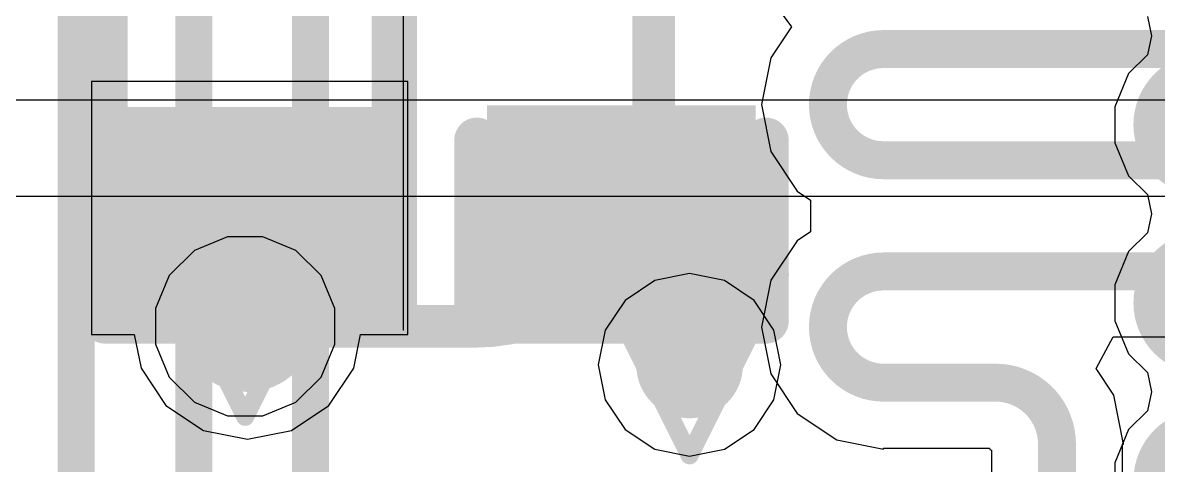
# Model space of a CAD drawing. Header units: inches. Extents: x -6 to 283, y -12 to 154.
# Drawn here: x 50.446 to 53.637, y -5.151 to -3.908 of the extents above; entities that cross this region are included whole.
import ezdxf

# ---------------------------------------------------------------- set-up
doc = ezdxf.new("R2010")
doc.units = ezdxf.units.IN
for name, color, linetype in [('Bottom Layer', 5, 'Continuous'), ('Bottom Solder', 6, 'Continuous'), ('Drill Drawing', 1, 'Continuous'), ('GND-1', 16, 'Continuous'), ('GND-2', 90, 'Continuous'), ('GND-3', 216, 'Continuous'), ('GND-4', 54, 'Continuous'), ('PWR-1', 156, 'Continuous'), ('PWR-2', 130, 'Continuous'), ('Signal L1', 76, 'Continuous'), ('Signal L2', 6, 'Continuous'), ('Top Layer', 1, 'Continuous'), ('Top Overlay', 2, 'Continuous'), ('Top Paste', 8, 'Continuous'), ('Top Solder', 216, 'Continuous'), ('Via Holes', 16, 'Continuous')]:
    doc.layers.add(name, color=color, linetype=linetype)

# ---------------------------------------------------------------- blocks, each defined once
blk = doc.blocks.new('R___0402_1')
at = {"layer": 'Top Layer'}
for points in [[(-0.6985, -0.3175), (-0.6985, 0.3175), (-0.2413, 0.3175), (-0.2413, -0.3175)], [(0.2413, -0.3175), (0.2413, 0.3175), (0.6985, 0.3175), (0.6985, -0.3175)]]:
    blk.add_hatch(color=1, dxfattribs=at).paths.add_polyline_path(points)
at = {"layer": 'Top Paste'}
for points in [[(-0.6985, -0.3175), (-0.6985, 0.3175), (-0.2413, 0.3175), (-0.2413, -0.3175)], [(0.2413, -0.3175), (0.2413, 0.3175), (0.6985, 0.3175), (0.6985, -0.3175)]]:
    blk.add_hatch(color=8, dxfattribs=at).paths.add_polyline_path(points)
at = {"layer": 'Top Solder'}
for points in [[(-0.7535, -0.3725), (-0.7535, 0.3725), (-0.1863, 0.3725), (-0.1863, -0.3725)], [(0.1863, -0.3725), (0.1863, 0.3725), (0.7535, 0.3725), (0.7535, -0.3725)]]:
    blk.add_hatch(color=216, dxfattribs=at).paths.add_polyline_path(points)
at = {"layer": 'Top Overlay'}
for points in [[(-0.7874, 0.4064, 0.127, 0.127, 0), (0.7874, 0.4064, 0.127, 0.127, 0)], [(-0.7874, 0.4064, 0.127, 0.127, 0), (-0.7874, -0.4064, 0.127, 0.127, 0)], [(0.7874, 0.4064, 0.127, 0.127, 0), (0.7874, -0.4064, 0.127, 0.127, 0)], [(-0.7874, -0.4064, 0.127, 0.127, 0), (0.7874, -0.4064, 0.127, 0.127, 0)], [(-0.8128, -0.4318, 0.00323, 0.00323, 0), (0.8128, -0.4318, 0.00323, 0.00323, 0)]]:
    blk.add_lwpolyline(points, format="xyseb", dxfattribs=at)
for points in [[(-0.8191, 0.4064, 0.0635, 0.0635, 1), (-0.7556, 0.4064, 0.0635, 0.0635, 1)], [(-0.8191, 0.4064, 0.0635, 0.0635, 1), (-0.7556, 0.4064, 0.0635, 0.0635, 1)], [(0.7556, 0.4064, 0.0635, 0.0635, 1), (0.8191, 0.4064, 0.0635, 0.0635, 1)], [(0.7556, 0.4064, 0.0635, 0.0635, 1), (0.8191, 0.4064, 0.0635, 0.0635, 1)], [(-0.8191, -0.4064, 0.0635, 0.0635, 1), (-0.7556, -0.4064, 0.0635, 0.0635, 1)], [(-0.8191, -0.4064, 0.0635, 0.0635, 1), (-0.7556, -0.4064, 0.0635, 0.0635, 1)], [(0.7556, -0.4064, 0.0635, 0.0635, 1), (0.8191, -0.4064, 0.0635, 0.0635, 1)], [(0.7556, -0.4064, 0.0635, 0.0635, 1), (0.8191, -0.4064, 0.0635, 0.0635, 1)], [(-0.8136, -0.4318, 0.00161, 0.00161, 1), (-0.812, -0.4318, 0.00161, 0.00161, 1)], [(0.812, -0.4318, 0.00161, 0.00161, 1), (0.8136, -0.4318, 0.00161, 0.00161, 1)]]:
    blk.add_lwpolyline(points, format="xyseb", close=True, dxfattribs=at)
blk = doc.blocks.new('FBGA_153_11_5_13__B_56')
at = {"layer": 'Bottom Solder'}
h = blk.add_hatch(color=6, dxfattribs=at)
edge = h.paths.add_edge_path()
edge.add_arc((-3.25, 0.25), 0.202, 0, 360)
h = blk.add_hatch(color=6, dxfattribs=at)
edge = h.paths.add_edge_path()
edge.add_arc((-3.25, -0.25), 0.202, 0, 360)
h = blk.add_hatch(color=6, dxfattribs=at)
edge = h.paths.add_edge_path()
edge.add_arc((-3.25, -0.75), 0.202, 0, 360)
blk = doc.blocks.new('C___0402_250')
at = {"layer": 'Top Layer'}
for points in [[(-0.6985, -0.3175), (-0.6985, 0.3175), (-0.2413, 0.3175), (-0.2413, -0.3175)], [(0.2413, -0.3175), (0.2413, 0.3175), (0.6985, 0.3175), (0.6985, -0.3175)]]:
    blk.add_hatch(color=1, dxfattribs=at).paths.add_polyline_path(points)
at = {"layer": 'Top Paste'}
for points in [[(-0.6985, -0.3175), (-0.6985, 0.3175), (-0.2413, 0.3175), (-0.2413, -0.3175)], [(0.2413, -0.3175), (0.2413, 0.3175), (0.6985, 0.3175), (0.6985, -0.3175)]]:
    blk.add_hatch(color=8, dxfattribs=at).paths.add_polyline_path(points)
at = {"layer": 'Top Solder'}
for points in [[(-0.7585, -0.3775), (-0.7585, 0.3775), (-0.1813, 0.3775), (-0.1813, -0.3775)], [(0.1813, -0.3775), (0.1813, 0.3775), (0.7585, 0.3775), (0.7585, -0.3775)]]:
    blk.add_hatch(color=216, dxfattribs=at).paths.add_polyline_path(points)
at = {"layer": 'Top Overlay'}
for points in [[(-0.7874, -0.4064, 0.127, 0.127, 0), (-0.7874, 0.4064, 0.127, 0.127, 0)], [(-0.2794, 0.4064, 0.127, 0.127, 0), (-0.7874, 0.4064, 0.127, 0.127, 0)], [(0.7874, 0.4064, 0.127, 0.127, 0), (0.2794, 0.4064, 0.127, 0.127, 0)], [(0.7874, -0.4064, 0.127, 0.127, 0), (0.7874, 0.4064, 0.127, 0.127, 0)], [(-0.2794, -0.4064, 0.127, 0.127, 0), (-0.7874, -0.4064, 0.127, 0.127, 0)], [(0.7874, -0.4064, 0.127, 0.127, 0), (0.2794, -0.4064, 0.127, 0.127, 0)]]:
    blk.add_lwpolyline(points, format="xyseb", dxfattribs=at)
for points in [[(-0.8191, 0.4064, 0.0635, 0.0635, 1), (-0.7556, 0.4064, 0.0635, 0.0635, 1)], [(-0.8191, 0.4064, 0.0635, 0.0635, 1), (-0.7556, 0.4064, 0.0635, 0.0635, 1)], [(-0.3111, 0.4064, 0.0635, 0.0635, 1), (-0.2477, 0.4064, 0.0635, 0.0635, 1)], [(0.2477, 0.4064, 0.0635, 0.0635, 1), (0.3111, 0.4064, 0.0635, 0.0635, 1)], [(0.7556, 0.4064, 0.0635, 0.0635, 1), (0.8191, 0.4064, 0.0635, 0.0635, 1)], [(0.7556, 0.4064, 0.0635, 0.0635, 1), (0.8191, 0.4064, 0.0635, 0.0635, 1)], [(-0.8191, -0.4064, 0.0635, 0.0635, 1), (-0.7556, -0.4064, 0.0635, 0.0635, 1)], [(-0.8191, -0.4064, 0.0635, 0.0635, 1), (-0.7556, -0.4064, 0.0635, 0.0635, 1)], [(-0.3111, -0.4064, 0.0635, 0.0635, 1), (-0.2477, -0.4064, 0.0635, 0.0635, 1)], [(0.2477, -0.4064, 0.0635, 0.0635, 1), (0.3111, -0.4064, 0.0635, 0.0635, 1)], [(0.7556, -0.4064, 0.0635, 0.0635, 1), (0.8191, -0.4064, 0.0635, 0.0635, 1)], [(0.7556, -0.4064, 0.0635, 0.0635, 1), (0.8191, -0.4064, 0.0635, 0.0635, 1)]]:
    blk.add_lwpolyline(points, format="xyseb", close=True, dxfattribs=at)

msp = doc.modelspace()

# ---------------------------------------------------------------- hatches: boundary and pattern name
at = {"layer": 'Bottom Layer'}
h = msp.add_hatch(color=5, dxfattribs=at)
edge = h.paths.add_edge_path()
edge.add_arc((52.3203, -4.8692), 0.15, 0, 360)
at = {"layer": 'GND-1'}
h = msp.add_hatch(color=16, dxfattribs=at)
edge = h.paths.add_edge_path()
edge.add_arc((51.0715, -4.7609), 0.15, 0, 360)
h = msp.add_hatch(color=16, dxfattribs=at)
edge = h.paths.add_edge_path()
edge.add_arc((52.3203, -4.8692), 0.15, 0, 360)
at = {"layer": 'GND-2'}
h = msp.add_hatch(color=90, dxfattribs=at)
edge = h.paths.add_edge_path()
edge.add_arc((52.3203, -4.8692), 0.15, 0, 360)
at = {"layer": 'GND-3'}
h = msp.add_hatch(color=216, dxfattribs=at)
edge = h.paths.add_edge_path()
edge.add_arc((52.3203, -4.8692), 0.15, 0, 360)
at = {"layer": 'GND-4'}
h = msp.add_hatch(color=54, dxfattribs=at)
edge = h.paths.add_edge_path()
edge.add_arc((52.3203, -4.8692), 0.15, 0, 360)
at = {"layer": 'PWR-1'}
h = msp.add_hatch(color=156, dxfattribs=at)
edge = h.paths.add_edge_path()
edge.add_arc((52.3203, -4.8692), 0.15, 0, 360)
at = {"layer": 'PWR-2'}
h = msp.add_hatch(color=130, dxfattribs=at)
edge = h.paths.add_edge_path()
edge.add_arc((52.3203, -4.8692), 0.15, 0, 360)
at = {"layer": 'Signal L1'}
h = msp.add_hatch(color=76, dxfattribs=at)
edge = h.paths.add_edge_path()
edge.add_arc((51.0715, -4.7609), 0.15, 0, 360)
h = msp.add_hatch(color=76, dxfattribs=at)
edge = h.paths.add_edge_path()
edge.add_arc((52.3203, -4.8692), 0.15, 0, 360)
at = {"layer": 'Signal L2'}
h = msp.add_hatch(color=6, dxfattribs=at)
edge = h.paths.add_edge_path()
edge.add_arc((52.3203, -4.8692), 0.15, 0, 360)
at = {"layer": 'Top Layer'}
h = msp.add_hatch(color=1, dxfattribs=at)
edge = h.paths.add_edge_path()
edge.add_arc((51.0715, -4.7609), 0.15, 0, 360)
h = msp.add_hatch(color=1, dxfattribs=at)
edge = h.paths.add_edge_path()
edge.add_arc((52.3203, -4.8692), 0.15, 0, 360)
at = {"layer": 'Via Holes'}
h = msp.add_hatch(color=7, dxfattribs=at)
edge = h.paths.add_edge_path()
edge.add_arc((51.0715, -4.7609), 0.075, 0, 360)
h = msp.add_hatch(color=7, dxfattribs=at)
edge = h.paths.add_edge_path()
edge.add_arc((52.3203, -4.8692), 0.075, 0, 360)

# ---------------------------------------------------------------- linework, layer by layer
at = {"layer": 'Bottom Layer'}
for p, q in [((53.6064, -3.8907), (53.6179, -3.9444)), ((53.6179, -3.9444), (53.6064, -3.998)), ((53.6064, -3.998), (53.5539, -4.0505)), ((53.5539, -4.0505), (53.5153, -4.1438)), ((53.5153, -4.1438), (53.5153, -4.2449)), ((53.5153, -4.2449), (53.5539, -4.3382)), ((53.5539, -4.3382), (53.6064, -4.3907)), ((53.6064, -4.3907), (53.6179, -4.4444)), ((53.6179, -4.4444), (53.6064, -4.498)), ((53.6064, -4.498), (53.5539, -4.5505)), ((53.5539, -4.5505), (53.5153, -4.6438)), ((53.5153, -4.6438), (53.5153, -4.7449)), ((53.5153, -4.7449), (53.5539, -4.8382)), ((53.5539, -4.8382), (53.6064, -4.8907)), ((53.6064, -4.8907), (53.6179, -4.9444)), ((53.6179, -4.9444), (53.6064, -4.998)), ((53.6064, -4.998), (53.5539, -5.0505)), ((53.5539, -5.0505), (53.5153, -5.1438)), ((53.5153, -5.1438), (53.5153, -5.2449))]:
    msp.add_line(p, q, dxfattribs=at)
at = {"layer": 'Drill Drawing'}
for points in [[(50.8175, -4.5069, 0.0508, 0.0508, 0), (51.3255, -4.5069, 0.0508, 0.0508, 0)], [(50.8175, -4.5069, 0.0508, 0.0508, 0), (51.0715, -5.0149, 0.0508, 0.0508, 0)], [(51.0715, -5.0149, 0.0508, 0.0508, 0), (51.3255, -4.5069, 0.0508, 0.0508, 0)], [(52.0663, -4.6152, 0.0508, 0.0508, 0), (52.5743, -4.6152, 0.0508, 0.0508, 0)], [(52.0663, -4.6152, 0.0508, 0.0508, 0), (52.3203, -5.1232, 0.0508, 0.0508, 0)], [(52.3203, -5.1232, 0.0508, 0.0508, 0), (52.5743, -4.6152, 0.0508, 0.0508, 0)]]:
    msp.add_lwpolyline(points, format="xyseb", dxfattribs=at)
for points in [[(50.8048, -4.5069, 0.0254, 0.0254, 1), (50.8302, -4.5069, 0.0254, 0.0254, 1)], [(50.8048, -4.5069, 0.0254, 0.0254, 1), (50.8302, -4.5069, 0.0254, 0.0254, 1)], [(51.3128, -4.5069, 0.0254, 0.0254, 1), (51.3382, -4.5069, 0.0254, 0.0254, 1)], [(51.3128, -4.5069, 0.0254, 0.0254, 1), (51.3382, -4.5069, 0.0254, 0.0254, 1)], [(52.0536, -4.6152, 0.0254, 0.0254, 1), (52.079, -4.6152, 0.0254, 0.0254, 1)], [(52.0536, -4.6152, 0.0254, 0.0254, 1), (52.079, -4.6152, 0.0254, 0.0254, 1)], [(52.5616, -4.6152, 0.0254, 0.0254, 1), (52.587, -4.6152, 0.0254, 0.0254, 1)], [(52.5616, -4.6152, 0.0254, 0.0254, 1), (52.587, -4.6152, 0.0254, 0.0254, 1)], [(51.0588, -5.0149, 0.0254, 0.0254, 1), (51.0842, -5.0149, 0.0254, 0.0254, 1)], [(51.0588, -5.0149, 0.0254, 0.0254, 1), (51.0842, -5.0149, 0.0254, 0.0254, 1)], [(52.3076, -5.1232, 0.0254, 0.0254, 1), (52.333, -5.1232, 0.0254, 0.0254, 1)], [(52.3076, -5.1232, 0.0254, 0.0254, 1), (52.333, -5.1232, 0.0254, 0.0254, 1)]]:
    msp.add_lwpolyline(points, format="xyseb", close=True, dxfattribs=at)
at = {"layer": 'GND-1'}
for p, q in [((51.0214, -4.5093), (50.9289, -4.5476)), ((51.1215, -4.5093), (51.0214, -4.5093)), ((51.214, -4.5476), (51.1215, -4.5093)), ((50.9289, -4.5476), (50.8582, -4.6183)), ((51.2848, -4.6183), (51.214, -4.5476)), ((50.8582, -4.6183), (50.8199, -4.7108)), ((51.3231, -4.7108), (51.2848, -4.6183)), ((50.8199, -4.7108), (50.8199, -4.8109)), ((51.3231, -4.8109), (51.3231, -4.7108)), ((50.8199, -4.8109), (50.8582, -4.9034)), ((51.2848, -4.9034), (51.3231, -4.8109)), ((50.8582, -4.9034), (50.9289, -4.9741)), ((51.214, -4.9741), (51.2848, -4.9034)), ((50.9289, -4.9741), (51.0214, -5.0125)), ((51.1215, -5.0125), (51.214, -4.9741)), ((51.0214, -5.0125), (51.1215, -5.0125))]:
    msp.add_line(p, q, dxfattribs=at)
at = {"layer": 'PWR-1'}
for p, q in [((55.0071, -4.1253), (45.9551, -4.1253)), ((45.6759, -4.3948), (55.0226, -4.3948)), ((52.3203, -4.6127), (52.2222, -4.6322)), ((52.4185, -4.6322), (52.3203, -4.6127)), ((52.2222, -4.6322), (52.1389, -4.6878)), ((52.5017, -4.6878), (52.4185, -4.6322)), ((52.1389, -4.6878), (52.0833, -4.7711)), ((52.5573, -4.7711), (52.5017, -4.6878)), ((52.0833, -4.7711), (52.0638, -4.8692)), ((52.5769, -4.8692), (52.5573, -4.7711)), ((52.0638, -4.8692), (52.0833, -4.9674)), ((52.5573, -4.9674), (52.5769, -4.8692)), ((52.0833, -4.9674), (52.1389, -5.0506)), ((52.5017, -5.0506), (52.5573, -4.9674)), ((52.1389, -5.0506), (52.2222, -5.1062)), ((52.4185, -5.1062), (52.5017, -5.0506)), ((52.2222, -5.1062), (52.3203, -5.1258)), ((52.3203, -5.1258), (52.4185, -5.1062))]:
    msp.add_line(p, q, dxfattribs=at)
at = {"layer": 'Signal L1'}
for points in [[(52.2195, -4.2601, 0.1194, 0.1194, 0), (52.2195, -3.0769, 0.1194, 0.1194, 0)], [(52.2195, -4.2601, 0.1194, 0.1194, -0.414214), (51.7187, -4.7609, 0.1194, 0.1194, 0)], [(51.0715, -4.7609, 0.1194, 0.1194, 0), (51.7187, -4.7609, 0.1194, 0.1194, 0)]]:
    msp.add_lwpolyline(points, format="xyseb", dxfattribs=at)
for points in [[(52.1897, -4.2601, 0.0597, 0.0597, 1), (52.2494, -4.2601, 0.0597, 0.0597, 1)], [(52.1897, -4.2601, 0.0597, 0.0597, 1), (52.2494, -4.2601, 0.0597, 0.0597, 1)], [(51.0416, -4.7609, 0.0597, 0.0597, 1), (51.1013, -4.7609, 0.0597, 0.0597, 1)], [(51.6889, -4.7609, 0.0597, 0.0597, 1), (51.7486, -4.7609, 0.0597, 0.0597, 1)], [(51.6889, -4.7609, 0.0597, 0.0597, 1), (51.7486, -4.7609, 0.0597, 0.0597, 1)]]:
    msp.add_lwpolyline(points, format="xyseb", close=True, dxfattribs=at)
at = {"layer": 'Signal L2'}
for points in [[(51.2551, -7.3828, 0.1041, 0.1041, 0), (51.2551, 2.5449, 0.1041, 0.1041, 0)], [(50.9273, -6.9677, 0.1041, 0.1041, 0), (50.9273, 2.4643, 0.1041, 0.1041, 0)], [(50.5965, -7.3772, 0.1041, 0.1041, 0), (50.5965, 2.4089, 0.1041, 0.1041, 0)]]:
    msp.add_lwpolyline(points, format="xyseb", dxfattribs=at)
at = {"layer": 'Top Layer'}
for p, q in [((52.5513, -3.8441), (52.6065, -3.9193)), ((52.6065, -3.9193), (52.5481, -4.0067)), ((52.5481, -4.0067), (52.522, -4.138)), ((51.5287, -4.0727), (50.6397, -4.0727)), ((50.6397, -4.0727), (50.6397, -4.7839)), ((51.5287, -4.7839), (51.5287, -4.0727)), ((52.522, -4.138), (52.5481, -4.2693)), ((52.5481, -4.2693), (52.6225, -4.3806)), ((52.6225, -4.3806), (52.6604, -4.406)), ((52.6604, -4.406), (52.6604, -4.4949)), ((52.6604, -4.4949), (52.6225, -4.5202)), ((52.6225, -4.5202), (52.5481, -4.6315)), ((52.5481, -4.6315), (52.522, -4.7628)), ((50.6397, -4.7839), (50.76, -4.7839)), ((50.76, -4.7839), (50.7788, -4.8784)), ((51.3769, -4.8784), (51.3957, -4.7839)), ((51.3957, -4.7839), (51.5287, -4.7839)), ((52.522, -4.7628), (52.5481, -4.8941)), ((53.4626, -4.8794), (53.5102, -4.7905)), ((53.5102, -4.7905), (53.7643, -4.7905)), ((50.7788, -4.8784), (50.8489, -4.9834)), ((51.3067, -4.9834), (51.3769, -4.8784)), ((53.5123, -4.9538), (53.4626, -4.8794)), ((52.5481, -4.8941), (52.6225, -5.0055)), ((53.5397, -5.0914), (53.5123, -4.9538)), ((50.8489, -4.9834), (50.954, -5.0536)), ((51.2017, -5.0536), (51.3067, -4.9834)), ((52.6225, -5.0055), (52.7338, -5.0798)), ((50.954, -5.0536), (51.0778, -5.0782)), ((51.0778, -5.0782), (51.2017, -5.0536)), ((52.7338, -5.0798), (52.8651, -5.106)), ((52.8651, -5.106), (52.8651, -5.1029)), ((52.8651, -5.1029), (53.1625, -5.1029)), ((53.1625, -5.1029), (53.1643, -5.1072)), ((53.5363, -5.698), (53.5363, -5.0914)), ((53.5363, -5.0914), (53.5397, -5.0914)), ((53.1643, -5.1072), (53.1686, -5.109)), ((53.1686, -5.109), (53.1686, -5.6687))]:
    msp.add_line(p, q, dxfattribs=at)
for points in [[(52.8651, -4.2942, 0.1067, 0.1067, -1), (52.8651, -3.9818, 0.1067, 0.1067, 0)], [(52.8651, -3.9818, 0.1067, 0.1067, 0), (53.7643, -3.9818, 0.1067, 0.1067, 0)], [(52.8651, -4.2942, 0.1067, 0.1067, 0), (53.7643, -4.2942, 0.1067, 0.1067, 0)], [(51.0778, -4.7545, 0.381, 0.381, 0), (51.0778, -4.4347, 0.381, 0.381, 0)], [(51.0778, -4.4347, 0.254, 0.254, 0), (51.0842, -4.4283, 0.254, 0.254, 0)], [(52.1288, -4.4283, 0.254, 0.254, 0), (52.2099, -4.4283, 0.254, 0.254, 0)], [(52.2099, -4.4283, 0.254, 0.254, 0), (52.3115, -4.5299, 0.254, 0.254, 0)], [(52.3115, -4.8604, 0.254, 0.254, 0), (52.3115, -4.5299, 0.254, 0.254, 0)], [(52.8651, -4.919, 0.1067, 0.1067, -1), (52.8651, -4.6066, 0.1067, 0.1067, 0)], [(52.8651, -4.6066, 0.1067, 0.1067, 0), (53.7643, -4.6066, 0.1067, 0.1067, 0)], [(51.0715, -4.7609, 0.254, 0.254, 0), (51.0778, -4.7545, 0.254, 0.254, 0)], [(52.3115, -4.8604, 0.254, 0.254, 0), (52.3203, -4.8692, 0.254, 0.254, 0)], [(52.8651, -4.919, 0.1067, 0.1067, 0), (53.1801, -4.919, 0.1067, 0.1067, 0)], [(53.1801, -4.919, 0.1067, 0.1067, -0.414214), (53.3525, -5.0914, 0.1067, 0.1067, 0)], [(53.3525, -5.3348, 0.1067, 0.1067, 0), (53.3525, -5.0914, 0.1067, 0.1067, 0)]]:
    msp.add_lwpolyline(points, format="xyseb", dxfattribs=at)
for points in [[(52.8384, -3.9818, 0.0533, 0.0533, 1), (52.8918, -3.9818, 0.0533, 0.0533, 1)], [(52.8384, -3.9818, 0.0533, 0.0533, 1), (52.8918, -3.9818, 0.0533, 0.0533, 1)], [(52.8384, -4.2942, 0.0533, 0.0533, 1), (52.8918, -4.2942, 0.0533, 0.0533, 1)], [(52.8384, -4.2942, 0.0533, 0.0533, 1), (52.8918, -4.2942, 0.0533, 0.0533, 1)], [(50.9826, -4.4347, 0.1905, 0.1905, 1), (51.1731, -4.4347, 0.1905, 0.1905, 1)], [(51.0207, -4.4283, 0.127, 0.127, 1), (51.1477, -4.4283, 0.127, 0.127, 1)], [(52.0653, -4.4283, 0.127, 0.127, 1), (52.1923, -4.4283, 0.127, 0.127, 1)], [(52.1464, -4.4283, 0.127, 0.127, 1), (52.2734, -4.4283, 0.127, 0.127, 1)], [(52.1464, -4.4283, 0.127, 0.127, 1), (52.2734, -4.4283, 0.127, 0.127, 1)], [(51.0143, -4.4347, 0.127, 0.127, 1), (51.1413, -4.4347, 0.127, 0.127, 1)], [(52.248, -4.5299, 0.127, 0.127, 1), (52.375, -4.5299, 0.127, 0.127, 1)], [(52.248, -4.5299, 0.127, 0.127, 1), (52.375, -4.5299, 0.127, 0.127, 1)], [(52.8384, -4.6066, 0.0533, 0.0533, 1), (52.8918, -4.6066, 0.0533, 0.0533, 1)], [(52.8384, -4.6066, 0.0533, 0.0533, 1), (52.8918, -4.6066, 0.0533, 0.0533, 1)], [(50.9826, -4.7545, 0.1905, 0.1905, 1), (51.1731, -4.7545, 0.1905, 0.1905, 1)], [(51.008, -4.7609, 0.127, 0.127, 1), (51.135, -4.7609, 0.127, 0.127, 1)], [(51.0143, -4.7545, 0.127, 0.127, 1), (51.1413, -4.7545, 0.127, 0.127, 1)], [(52.248, -4.8604, 0.127, 0.127, 1), (52.375, -4.8604, 0.127, 0.127, 1)], [(52.248, -4.8604, 0.127, 0.127, 1), (52.375, -4.8604, 0.127, 0.127, 1)], [(52.2568, -4.8692, 0.127, 0.127, 1), (52.3838, -4.8692, 0.127, 0.127, 1)], [(52.8384, -4.919, 0.0533, 0.0533, 1), (52.8918, -4.919, 0.0533, 0.0533, 1)], [(52.8384, -4.919, 0.0533, 0.0533, 1), (52.8918, -4.919, 0.0533, 0.0533, 1)], [(53.1535, -4.919, 0.0533, 0.0533, 1), (53.2068, -4.919, 0.0533, 0.0533, 1)], [(53.1535, -4.919, 0.0533, 0.0533, 1), (53.2068, -4.919, 0.0533, 0.0533, 1)], [(53.3258, -5.0914, 0.0533, 0.0533, 1), (53.3791, -5.0914, 0.0533, 0.0533, 1)], [(53.3258, -5.0914, 0.0533, 0.0533, 1), (53.3791, -5.0914, 0.0533, 0.0533, 1)]]:
    msp.add_lwpolyline(points, format="xyseb", close=True, dxfattribs=at)

# ---------------------------------------------------------------- block references
msp.add_blockref('FBGA_153_11_5_13__B_56', (57.0193, -4.4444))
for name, p, rotation in [('R___0402_1', (51.0842, -3.9584), 90), ('C___0402_250', (52.1288, -3.9584), 270)]:
    msp.add_blockref(name, p, dxfattribs=dict(rotation=rotation))

doc.saveas('drawing.dxf')
